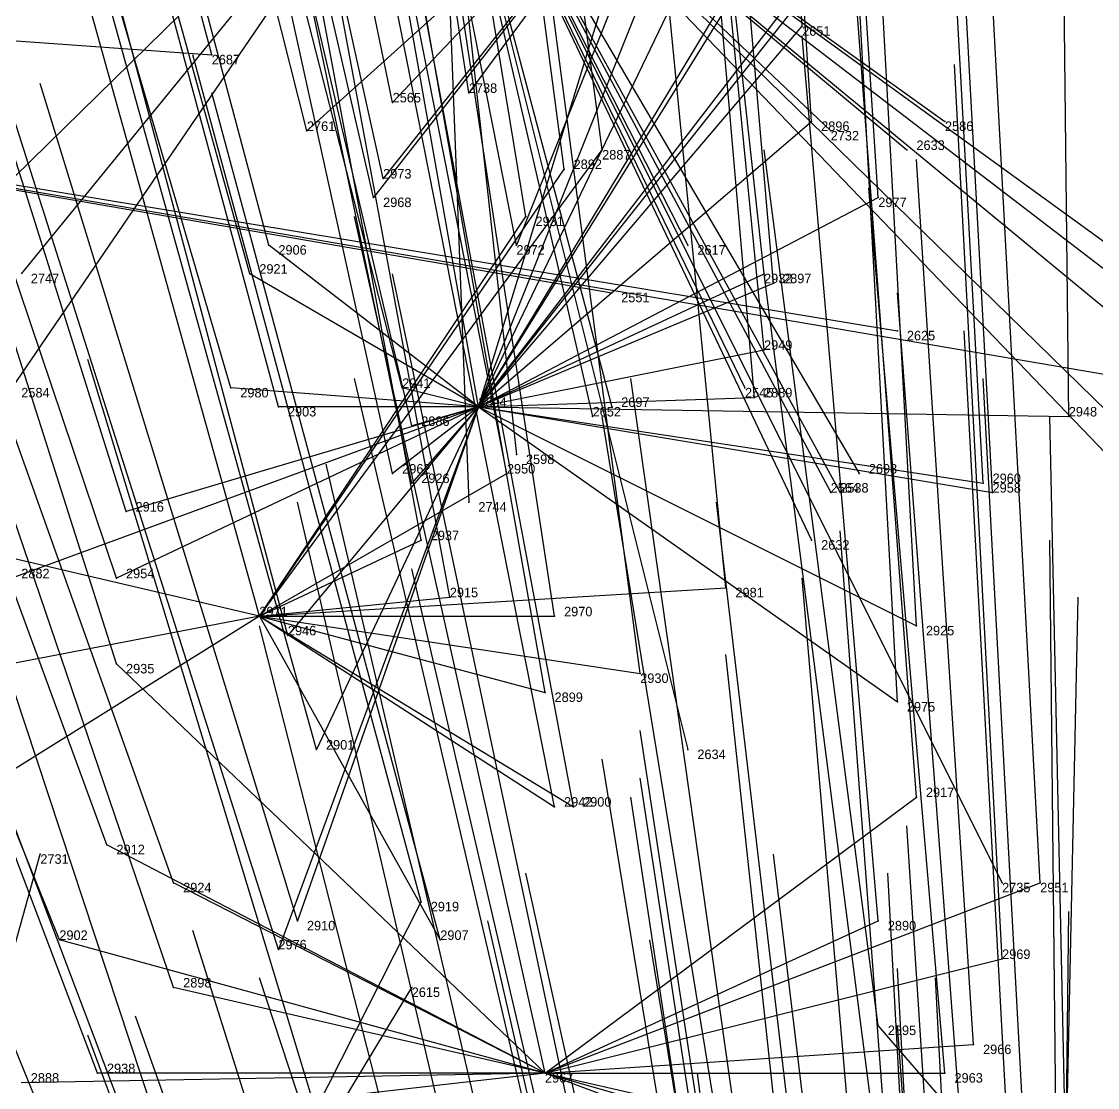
# Model space of a CAD drawing. Extents: x -0.5 to 0.59, y -0.5 to 0.58.
# Drawn here: x -0.112 to 0.001, y 0.2675 to 0.3795 of the extents above; entities that cross this region are included whole.
import ezdxf

# ---------------------------------------------------------------- set-up
doc = ezdxf.new("R2010")
doc.units = 0
for name, color, linetype in [('Clients', 3, 'CONTINUOUS'), ('Facilities', 3, 'CONTINUOUS'), ('Facilities_lines', 3, 'CONTINUOUS'), ('Normals', 1, 'CONTINUOUS'), ('Source_points', 5, 'CONTINUOUS'), ('Text', 3, 'CONTINUOUS')]:
    doc.layers.add(name, color=color, linetype=linetype)

msp = doc.modelspace()

# ---------------------------------------------------------------- linework, layer by layer
at = {"layer": 'Clients', "color": 5}
for p in [(-0.03, 0.379, -0.95), (-0.092, 0.376, -0.967), (-0.065, 0.372, -0.945), (-0.073, 0.371, -0.946), (-0.029, 0.369, -0.925), (-0.015, 0.369, -1.25), (-0.082, 0.368, -0.943), (-0.027, 0.368, -1.25), (-0.051, 0.366, -0.924), (-0.019, 0.366, -1.25), (-0.055, 0.364, -0.921), (-0.074, 0.363, -0.927), (-0.075, 0.361, -0.922), (-0.022, 0.361, -0.904), (-0.059, 0.359, -0.909), (-0.086, 0.356, -0.915), (-0.06, 0.356, -0.903), (-0.042, 0.356, -1.25), (-0.088, 0.353, -0.91), (-0.034, 0.353, -0.886), (-0.033, 0.352, -0.884), (-0.05, 0.351, -1.25), (-0.02, 0.347, -1.25), (-0.034, 0.345, -0.868), (-0.09, 0.341, -0.88), (-0.072, 0.341, -0.871), (-0.036, 0.341, -1.25), (-0.085, 0.339, -0.873), (-0.05, 0.339, -1.25), (-0.035, 0.34, -0.855), (-0.052, 0.338, -1.25), (-0.002, 0.338, -0.845), (-0.071, 0.337, -0.862), (-0.06, 0.334, -1.25), (-0.073, 0.332, -0.851), (-0.061, 0.332, -0.844), (-0.024, 0.332, -1.25), (-0.071, 0.331, -0.847), (-0.027, 0.33, -1.25), (-0.026, 0.33, -1.25), (-0.011, 0.331, -0.828), (-0.01, 0.33, -0.826), (-0.065, 0.329, -1.25), (-0.101, 0.328, -0.858), (-0.07, 0.325, -0.832), (-0.029, 0.325, -1.25), (-0.102, 0.321, -0.843), (-0.038, 0.32, -0.805), (-0.067, 0.319, -0.816), (-0.056, 0.317, -0.805), (-0.018, 0.316, -0.79), (-0.084, 0.315, -0.816), (-0.102, 0.312, -0.82), (-0.047, 0.311, -0.786), (-0.057, 0.309, -0.785), (-0.02, 0.308, -0.771), (-0.081, 0.303, -0.785), (-0.042, 0.303, -1.25), (-0.018, 0.298, -0.748), (-0.056, 0.297, -0.756), (-0.054, 0.297, -0.755), (-0.103, 0.293, -0.776), (-0.11, 0.292, -1.25), (-0.096, 0.289, -0.76), (-0.009, 0.289, -1.25), (-0.005, 0.289, -0.722), (-0.07, 0.287, -0.738), (-0.083, 0.285, -0.741), (-0.022, 0.285, -0.714), (-0.108, 0.283, -0.759), (-0.068, 0.283, -0.728), (-0.085, 0.282, -0.737), (-0.009, 0.281, -0.703), (-0.096, 0.278, -0.735), (-0.071, 0.278, -1.25), (-0.022, 0.274, -0.686), (-0.012, 0.272, -0.68), (-0.104, 0.269, -0.721), (-0.015, 0.269, -0.673)]:
    msp.add_point(p, dxfattribs=at)
at = {"layer": 'Facilities', "color": 3}
for p in [(-0.064, 0.339, -0.863), (-0.087, 0.317, -0.823), (-0.057, 0.269, -0.686)]:
    msp.add_point(p, dxfattribs=at)
at = {"layer": 'Facilities_lines', "color": 3}
for p, q in [((-0.068, 0.407, -1.25), (-0.117, 0.359, -1.25)), ((-0.068, 0.407, -1.25), (-0.113, 0.341, -1.25)), ((-0.068, 0.407, -1.25), (-0.112, 0.353, -1.25)), ((-0.068, 0.407, -1.25), (-0.036, 0.341, -1.25)), ((-0.068, 0.407, -1.25), (-0.042, 0.356, -1.25)), ((-0.068, 0.407, -1.25), (-0.026, 0.33, -1.25)), ((-0.068, 0.407, -1.25), (-0.027, 0.33, -1.25)), ((-0.068, 0.407, -1.25), (-0.06, 0.334, -1.25)), ((-0.068, 0.407, -1.25), (-0.029, 0.325, -1.25)), ((-0.068, 0.407, -1.25), (-0.042, 0.303, -1.25)), ((-0.068, 0.407, -1.25), (-0.052, 0.338, -1.25)), ((-0.068, 0.407, -1.25), (0.041, 0.317, -1.25)), ((-0.068, 0.407, -1.25), (0.024, 0.317, -1.25)), ((-0.068, 0.407, -1.25), (0.025, 0.31, -1.25)), ((-0.068, 0.407, -1.25), (-0.015, 0.369, -1.25)), ((-0.068, 0.407, -1.25), (-0.019, 0.366, -1.25)), ((-0.068, 0.407, -1.25), (0.038, 0.33, -1.25)), ((-0.068, 0.407, -1.25), (0.031, 0.331, -1.25)), ((-0.068, 0.407, -1.25), (-0.05, 0.339, -1.25)), ((-0.068, 0.407, -1.25), (-0.024, 0.332, -1.25)), ((-0.068, 0.407, -1.25), (-0.027, 0.368, -1.25)), ((-0.068, 0.407, -1.25), (-0.009, 0.289, -1.25)), ((-0.068, 0.407, -1.25), (-0.065, 0.329, -1.25)), ((-0.04, 0.406, -1.02), (-0.082, 0.368, -0.943)), ((-0.04, 0.406, -1.02), (-0.075, 0.361, -0.922)), ((-0.04, 0.406, -1.02), (-0.074, 0.363, -0.927)), ((-0.04, 0.406, -1.02), (-0.073, 0.371, -0.946)), ((-0.04, 0.406, -1.02), (-0.065, 0.372, -0.945)), ((-0.04, 0.406, -1.02), (-0.06, 0.356, -0.903)), ((-0.064, 0.339, -0.863), (-0.044, 0.404, -1.015)), ((-0.064, 0.339, -0.863), (-0.04, 0.399, -1.002)), ((-0.064, 0.339, -0.863), (-0.028, 0.397, -0.995)), ((-0.064, 0.339, -0.863), (-0.032, 0.392, -0.984)), ((-0.064, 0.339, -0.863), (-0.04, 0.389, -0.977)), ((-0.064, 0.339, -0.863), (-0.026, 0.387, -0.97)), ((-0.064, 0.339, -0.863), (-0.031, 0.382, -0.959)), ((-0.162, 0.381, -1.034), (-0.092, 0.376, -0.967)), ((-0.064, 0.339, -0.863), (-0.03, 0.379, -0.95)), ((-0.189, 0.375, -1.25), (-0.05, 0.351, -1.25)), ((-0.189, 0.375, -1.25), (0.022, 0.339, -1.25)), ((-0.189, 0.375, -1.25), (-0.02, 0.347, -1.25)), ((-0.064, 0.339, -0.863), (-0.029, 0.369, -0.925)), ((-0.087, 0.317, -0.823), (-0.051, 0.366, -0.924)), ((-0.087, 0.317, -0.823), (-0.055, 0.364, -0.921)), ((-0.064, 0.339, -0.863), (-0.022, 0.361, -0.904)), ((-0.087, 0.317, -0.823), (-0.059, 0.359, -0.909)), ((-0.064, 0.339, -0.863), (-0.086, 0.356, -0.915)), ((-0.064, 0.339, -0.863), (-0.088, 0.353, -0.91)), ((-0.064, 0.339, -0.863), (-0.034, 0.353, -0.886)), ((-0.064, 0.339, -0.863), (-0.033, 0.352, -0.884)), ((-0.064, 0.339, -0.863), (-0.034, 0.345, -0.868)), ((-0.064, 0.339, -0.863), (-0.09, 0.341, -0.88)), ((-0.064, 0.339, -0.863), (-0.072, 0.341, -0.871)), ((-0.064, 0.339, -0.863), (-0.113, 0.321, -0.851)), ((-0.064, 0.339, -0.863), (-0.102, 0.321, -0.843)), ((-0.064, 0.339, -0.863), (-0.101, 0.328, -0.858)), ((-0.064, 0.339, -0.863), (-0.085, 0.339, -0.873)), ((-0.064, 0.339, -0.863), (-0.085, 0.282, -0.737)), ((-0.064, 0.339, -0.863), (-0.084, 0.315, -0.816)), ((-0.064, 0.339, -0.863), (-0.083, 0.285, -0.741)), ((-0.064, 0.339, -0.863), (-0.081, 0.303, -0.785)), ((-0.064, 0.339, -0.863), (-0.073, 0.332, -0.851)), ((-0.064, 0.339, -0.863), (-0.071, 0.337, -0.862)), ((-0.064, 0.339, -0.863), (-0.071, 0.331, -0.847)), ((-0.064, 0.339, -0.863), (-0.035, 0.34, -0.855)), ((-0.064, 0.339, -0.863), (-0.018, 0.316, -0.79)), ((-0.064, 0.339, -0.863), (-0.002, 0.338, -0.845)), ((-0.064, 0.339, -0.863), (-0.01, 0.33, -0.826)), ((-0.064, 0.339, -0.863), (-0.011, 0.331, -0.828)), ((-0.064, 0.339, -0.863), (-0.02, 0.308, -0.771)), ((-0.087, 0.317, -0.823), (-0.151, 0.332, -0.912)), ((-0.087, 0.317, -0.823), (-0.061, 0.332, -0.844)), ((-0.087, 0.317, -0.823), (-0.07, 0.325, -0.832)), ((-0.087, 0.317, -0.823), (-0.038, 0.32, -0.805)), ((-0.087, 0.317, -0.823), (-0.067, 0.319, -0.816)), ((-0.087, 0.317, -0.823), (-0.134, 0.308, -0.84)), ((-0.087, 0.317, -0.823), (-0.119, 0.297, -0.8)), ((-0.087, 0.317, -0.823), (-0.056, 0.317, -0.805)), ((-0.087, 0.317, -0.823), (-0.057, 0.309, -0.785)), ((-0.087, 0.317, -0.823), (-0.054, 0.297, -0.755)), ((-0.087, 0.317, -0.823), (-0.047, 0.311, -0.786)), ((-0.087, 0.317, -0.823), (-0.068, 0.283, -0.728)), ((-0.087, 0.317, -0.823), (-0.056, 0.297, -0.756)), ((-0.057, 0.269, -0.686), (-0.102, 0.312, -0.82)), ((-0.057, 0.269, -0.686), (-0.018, 0.298, -0.748)), ((-0.057, 0.269, -0.686), (-0.103, 0.293, -0.776)), ((-0.151, 0.145, -1.25), (-0.11, 0.292, -1.25)), ((-0.057, 0.269, -0.686), (-0.096, 0.289, -0.76)), ((-0.057, 0.269, -0.686), (-0.005, 0.289, -0.722)), ((-0.106, 0.216, -0.601), (-0.07, 0.287, -0.738)), ((-0.057, 0.269, -0.686), (-0.022, 0.285, -0.714)), ((-0.057, 0.269, -0.686), (-0.108, 0.283, -0.759)), ((-0.057, 0.269, -0.686), (-0.009, 0.281, -0.703)), ((-0.151, 0.145, -1.25), (-0.071, 0.278, -1.25)), ((-0.057, 0.269, -0.686), (-0.096, 0.278, -0.735)), ((0.01, 0.237, -0.592), (-0.022, 0.274, -0.686)), ((-0.057, 0.269, -0.686), (-0.012, 0.272, -0.68)), ((-0.057, 0.269, -0.686), (-0.112, 0.268, -0.727)), ((-0.057, 0.269, -0.686), (-0.104, 0.269, -0.721)), ((-0.057, 0.269, -0.686), (-0.101, 0.264, -0.708)), ((-0.057, 0.269, -0.686), (-0.013, 0.259, -0.648)), ((-0.057, 0.269, -0.686), (-0.015, 0.269, -0.673)), ((-0.057, 0.269, -0.686), (-0.006, 0.25, -0.624)), ((-0.057, 0.269, -0.686), (-0.008, 0.255, -0.637))]:
    msp.add_line(p, q, dxfattribs=at)
at = {"layer": 'Normals', "color": 1}
for p, q in [((-0.03, 0.379, -0.95), (-0.035, 0.471, -0.912)), ((-0.092, 0.376, -0.967), (-0.116, 0.466, -0.931)), ((-0.065, 0.372, -0.945), (-0.079, 0.464, -0.908)), ((-0.073, 0.371, -0.946), (-0.092, 0.462, -0.908)), ((-0.029, 0.369, -0.925), (-0.035, 0.461, -0.887)), ((-0.082, 0.368, -0.943), (-0.105, 0.459, -0.907)), ((-0.051, 0.366, -0.924), (-0.063, 0.458, -0.886)), ((-0.055, 0.364, -0.921), (-0.067, 0.456, -0.884)), ((-0.074, 0.363, -0.927), (-0.094, 0.454, -0.89)), ((-0.075, 0.361, -0.922), (-0.096, 0.452, -0.885)), ((-0.022, 0.361, -0.904), (-0.028, 0.453, -0.866)), ((-0.059, 0.359, -0.909), (-0.074, 0.45, -0.871)), ((-0.06, 0.356, -0.903), (-0.078, 0.447, -0.865)), ((-0.086, 0.356, -0.915), (-0.11, 0.446, -0.879)), ((-0.034, 0.353, -0.886), (-0.044, 0.445, -0.848)), ((-0.088, 0.353, -0.91), (-0.113, 0.443, -0.874)), ((-0.033, 0.352, -0.884), (-0.041, 0.444, -0.845)), ((-0.034, 0.345, -0.868), (-0.043, 0.437, -0.83)), ((-0.035, 0.34, -0.855), (-0.043, 0.432, -0.817)), ((-0.072, 0.341, -0.871), (-0.095, 0.431, -0.834)), ((-0.002, 0.338, -0.845), (-0.003, 0.431, -0.808)), ((-0.09, 0.341, -0.88), (-0.116, 0.43, -0.844)), ((-0.064, 0.339, -0.863), (-0.08, 0.43, -0.825)), ((-0.085, 0.339, -0.873), (-0.109, 0.428, -0.836)), ((-0.071, 0.337, -0.862), (-0.092, 0.427, -0.824)), ((-0.073, 0.332, -0.851), (-0.093, 0.423, -0.813)), ((-0.061, 0.332, -0.844), (-0.079, 0.423, -0.806)), ((-0.011, 0.331, -0.828), (-0.016, 0.423, -0.79)), ((-0.071, 0.331, -0.847), (-0.09, 0.422, -0.81)), ((-0.01, 0.33, -0.826), (-0.015, 0.422, -0.788)), ((-0.101, 0.328, -0.858), (-0.129, 0.417, -0.822)), ((-0.07, 0.325, -0.832), (-0.087, 0.416, -0.794)), ((-0.038, 0.32, -0.805), (-0.047, 0.412, -0.766)), ((-0.067, 0.319, -0.816), (-0.084, 0.411, -0.779)), ((-0.102, 0.321, -0.843), (-0.132, 0.41, -0.806)), ((-0.056, 0.317, -0.805), (-0.07, 0.409, -0.767)), ((-0.018, 0.316, -0.79), (-0.023, 0.408, -0.752)), ((-0.087, 0.317, -0.823), (-0.112, 0.407, -0.786)), ((-0.084, 0.315, -0.816), (-0.108, 0.405, -0.779)), ((-0.047, 0.311, -0.786), (-0.059, 0.402, -0.748)), ((-0.102, 0.312, -0.82), (-0.13, 0.4, -0.783)), ((-0.057, 0.309, -0.785), (-0.073, 0.4, -0.747)), ((-0.02, 0.308, -0.771), (-0.025, 0.4, -0.734)), ((-0.081, 0.303, -0.785), (-0.106, 0.393, -0.747)), ((-0.018, 0.298, -0.748), (-0.025, 0.391, -0.711)), ((-0.056, 0.297, -0.756), (-0.074, 0.388, -0.718)), ((-0.054, 0.297, -0.755), (-0.071, 0.388, -0.717)), ((-0.005, 0.289, -0.722), (-0.01, 0.382, -0.686)), ((-0.103, 0.293, -0.776), (-0.135, 0.38, -0.739)), ((-0.022, 0.285, -0.714), (-0.03, 0.378, -0.678)), ((-0.096, 0.289, -0.76), (-0.127, 0.376, -0.723)), ((-0.07, 0.287, -0.738), (-0.094, 0.376, -0.7)), ((-0.009, 0.281, -0.703), (-0.014, 0.375, -0.668)), ((-0.083, 0.285, -0.741), (-0.11, 0.373, -0.703)), ((-0.068, 0.283, -0.728), (-0.092, 0.372, -0.689)), ((-0.108, 0.283, -0.759), (-0.143, 0.37, -0.722)), ((-0.085, 0.282, -0.737), (-0.113, 0.37, -0.699)), ((-0.015, 0.369, -1.25), (-0.015, 0.369, -1.15)), ((-0.027, 0.368, -1.25), (-0.027, 0.368, -1.15)), ((-0.096, 0.278, -0.735), (-0.126, 0.366, -0.698)), ((-0.022, 0.274, -0.686), (-0.034, 0.366, -0.649)), ((-0.019, 0.366, -1.25), (-0.019, 0.366, -1.15)), ((-0.012, 0.272, -0.68), (-0.018, 0.365, -0.644)), ((-0.015, 0.269, -0.673), (-0.023, 0.362, -0.637)), ((-0.057, 0.269, -0.686), (-0.077, 0.359, -0.648)), ((-0.104, 0.269, -0.721), (-0.137, 0.356, -0.685)), ((-0.042, 0.356, -1.25), (-0.042, 0.356, -1.15)), ((-0.054, 0.263, -0.672), (-0.073, 0.353, -0.633)), ((-0.022, 0.26, -0.653), (-0.034, 0.353, -0.616)), ((-0.101, 0.264, -0.708), (-0.134, 0.351, -0.67)), ((-0.05, 0.351, -1.25), (-0.05, 0.351, -1.15)), ((-0.013, 0.259, -0.648), (-0.02, 0.351, -0.61)), ((-0.02, 0.347, -1.25), (-0.02, 0.347, -1.15)), ((-0.008, 0.255, -0.637), (-0.013, 0.347, -0.6)), ((-0.078, 0.255, -0.667), (-0.105, 0.344, -0.629)), ((-0.056, 0.252, -0.645), (-0.077, 0.342, -0.607)), ((-0.035, 0.25, -0.63), (-0.048, 0.342, -0.593)), ((-0.006, 0.25, -0.624), (-0.011, 0.342, -0.587)), ((-0.036, 0.341, -1.25), (-0.036, 0.341, -1.15)), ((-0.05, 0.339, -1.25), (-0.05, 0.339, -1.15)), ((-0.052, 0.338, -1.25), (-0.052, 0.338, -1.15)), ((-0.036, 0.246, -0.622), (-0.051, 0.338, -0.584)), ((-0.002, 0.246, -0.614), (-0.004, 0.338, -0.577)), ((-0.06, 0.334, -1.25), (-0.06, 0.334, -1.15)), ((-0.059, 0.243, -0.626), (-0.08, 0.333, -0.588)), ((-0.024, 0.332, -1.25), (-0.024, 0.332, -1.15)), ((-0.027, 0.33, -1.25), (-0.027, 0.33, -1.15)), ((-0.026, 0.33, -1.25), (-0.026, 0.33, -1.15)), ((-0.062, 0.239, -0.617), (-0.083, 0.329, -0.578)), ((-0.065, 0.329, -1.25), (-0.065, 0.329, -1.15)), ((-0.028, 0.236, -0.595), (-0.039, 0.329, -0.559)), ((-0.019, 0.233, -0.585), (-0.026, 0.326, -0.547)), ((-0.029, 0.325, -1.25), (-0.029, 0.325, -1.15)), ((-0.003, 0.232, -0.58), (-0.004, 0.325, -0.543)), ((-0.05, 0.232, -0.592), (-0.071, 0.322, -0.555)), ((-0.022, 0.228, -0.573), (-0.03, 0.321, -0.536)), ((-0.003, 0.226, -0.566), (-0.001, 0.319, -0.528)), ((-0.064, 0.226, -0.587), (-0.087, 0.316, -0.55)), ((-0.085, 0.225, -0.602), (-0.114, 0.313, -0.564)), ((-0.028, 0.22, -0.555), (-0.038, 0.313, -0.518)), ((-0.033, 0.213, -0.538), (-0.047, 0.305, -0.501)), ((-0.042, 0.303, -1.25), (-0.042, 0.303, -1.15)), ((-0.036, 0.21, -0.532), (-0.051, 0.302, -0.496)), ((-0.033, 0.208, -0.527), (-0.047, 0.3, -0.489)), ((-0.034, 0.206, -0.522), (-0.048, 0.298, -0.485)), ((-0.088, 0.211, -0.573), (-0.123, 0.297, -0.534)), ((-0.013, 0.203, -0.507), (-0.019, 0.295, -0.469)), ((-0.11, 0.292, -1.25), (-0.11, 0.292, -1.15)), ((-0.022, 0.2, -0.502), (-0.033, 0.292, -0.465)), ((-0.039, 0.199, -0.508), (-0.059, 0.29, -0.472)), ((-0.016, 0.198, -0.497), (-0.021, 0.29, -0.458)), ((-0.009, 0.289, -1.25), (-0.009, 0.289, -1.15)), ((-0.003, 0.194, -0.484), (-0.002, 0.286, -0.447)), ((-0.042, 0.193, -0.494), (-0.063, 0.285, -0.46)), ((-0.066, 0.195, -0.515), (-0.094, 0.284, -0.478)), ((-0.031, 0.191, -0.484), (-0.046, 0.283, -0.448)), ((-0.015, 0.188, -0.471), (-0.02, 0.28, -0.433)), ((-0.058, 0.191, -0.498), (-0.087, 0.279, -0.462)), ((-0.071, 0.278, -1.25), (-0.071, 0.278, -1.15)), ((-0.011, 0.186, -0.467), (-0.016, 0.279, -0.428)), ((-0.069, 0.188, -0.499), (-0.1, 0.275, -0.462)), ((-0.013, 0.182, -0.455), (-0.02, 0.274, -0.417)), ((-0.073, 0.186, -0.499), (-0.105, 0.273, -0.461)), ((-0.029, 0.177, -0.449), (-0.041, 0.269, -0.41))]:
    msp.add_line(p, q, dxfattribs=at)
at = {"layer": 'Source_points', "color": 5}
for p in [(-0.03, 0.379, -0.95), (-0.092, 0.376, -0.967), (-0.065, 0.372, -0.945), (-0.073, 0.371, -0.946), (-0.029, 0.369, -0.925), (-0.015, 0.369, -1.25), (-0.082, 0.368, -0.943), (-0.027, 0.368, -1.25), (-0.051, 0.366, -0.924), (-0.019, 0.366, -1.25), (-0.055, 0.364, -0.921), (-0.074, 0.363, -0.927), (-0.075, 0.361, -0.922), (-0.022, 0.361, -0.904), (-0.059, 0.359, -0.909), (-0.086, 0.356, -0.915), (-0.06, 0.356, -0.903), (-0.042, 0.356, -1.25), (-0.088, 0.353, -0.91), (-0.034, 0.353, -0.886), (-0.033, 0.352, -0.884), (-0.05, 0.351, -1.25), (-0.02, 0.347, -1.25), (-0.034, 0.345, -0.868), (-0.09, 0.341, -0.88), (-0.072, 0.341, -0.871), (-0.036, 0.341, -1.25), (-0.085, 0.339, -0.873), (-0.064, 0.339, -0.863), (-0.05, 0.339, -1.25), (-0.035, 0.34, -0.855), (-0.052, 0.338, -1.25), (-0.002, 0.338, -0.845), (-0.071, 0.337, -0.862), (-0.06, 0.334, -1.25), (-0.073, 0.332, -0.851), (-0.061, 0.332, -0.844), (-0.024, 0.332, -1.25), (-0.071, 0.331, -0.847), (-0.027, 0.33, -1.25), (-0.026, 0.33, -1.25), (-0.011, 0.331, -0.828), (-0.01, 0.33, -0.826), (-0.065, 0.329, -1.25), (-0.101, 0.328, -0.858), (-0.07, 0.325, -0.832), (-0.029, 0.325, -1.25), (-0.102, 0.321, -0.843), (-0.038, 0.32, -0.805), (-0.067, 0.319, -0.816), (-0.087, 0.317, -0.823), (-0.056, 0.317, -0.805), (-0.018, 0.316, -0.79), (-0.084, 0.315, -0.816), (-0.102, 0.312, -0.82), (-0.047, 0.311, -0.786), (-0.057, 0.309, -0.785), (-0.02, 0.308, -0.771), (-0.081, 0.303, -0.785), (-0.042, 0.303, -1.25), (-0.018, 0.298, -0.748), (-0.056, 0.297, -0.756), (-0.054, 0.297, -0.755), (-0.103, 0.293, -0.776), (-0.11, 0.292, -1.25), (-0.096, 0.289, -0.76), (-0.009, 0.289, -1.25), (-0.005, 0.289, -0.722), (-0.07, 0.287, -0.738), (-0.083, 0.285, -0.741), (-0.022, 0.285, -0.714), (-0.108, 0.283, -0.759), (-0.068, 0.283, -0.728), (-0.085, 0.282, -0.737), (-0.009, 0.281, -0.703), (-0.096, 0.278, -0.735), (-0.071, 0.278, -1.25), (-0.022, 0.274, -0.686), (-0.012, 0.272, -0.68), (-0.104, 0.269, -0.721), (-0.057, 0.269, -0.686), (-0.015, 0.269, -0.673)]:
    msp.add_point(p, dxfattribs=at)

# ---------------------------------------------------------------- texts
at = {"layer": 'Text', "color": 3}
for s, p in [('2651', (-0.03, 0.378, -0.95)), ('2687', (-0.092, 0.375, -0.967)), ('2738', (-0.065, 0.372, -0.945)), ('2565', (-0.073, 0.371, -0.946)), ('2761', (-0.082, 0.368, -0.943)), ('2896', (-0.028, 0.368, -0.925)), ('2586', (-0.015, 0.368, -1.25)), ('2732', (-0.027, 0.367, -1.25)), ('2633', (-0.018, 0.366, -1.25)), ('2892', (-0.054, 0.364, -0.921)), ('2887', (-0.051, 0.365, -0.924)), ('2973', (-0.074, 0.363, -0.927)), ('2968', (-0.074, 0.36, -0.922)), ('2977', (-0.022, 0.36, -0.904)), ('2931', (-0.058, 0.358, -0.909)), ('2906', (-0.085, 0.355, -0.915)), ('2972', (-0.06, 0.355, -0.903)), ('2617', (-0.041, 0.355, -1.25)), ('2921', (-0.087, 0.353, -0.91)), ('2747', (-0.111, 0.352, -1.25)), ('2932', (-0.034, 0.352, -0.886)), ('2897', (-0.032, 0.352, -0.884)), ('2551', (-0.049, 0.35, -1.25)), ('2625', (-0.019, 0.346, -1.25)), ('2949', (-0.034, 0.345, -0.868)), ('2941', (-0.072, 0.341, -0.871)), ('2584', (-0.112, 0.34, -1.25)), ('2980', (-0.089, 0.34, -0.88)), ('2545', (-0.036, 0.34, -1.25)), ('2889', (-0.034, 0.34, -0.855)), ('2903', (-0.084, 0.338, -0.873)), ('2894', (-0.064, 0.339, -0.863)), ('2652', (-0.052, 0.338, -1.25)), ('2697', (-0.049, 0.339, -1.25)), ('2948', (-0.002, 0.338, -0.845)), ('2886', (-0.07, 0.337, -0.862)), ('2598', (-0.059, 0.333, -1.25)), ('2962', (-0.072, 0.332, -0.851)), ('2950', (-0.061, 0.332, -0.844)), ('2698', (-0.023, 0.332, -1.25)), ('2926', (-0.07, 0.331, -0.847)), ('2960', (-0.01, 0.331, -0.828)), ('2564', (-0.027, 0.33, -1.25)), ('2538', (-0.026, 0.33, -1.25)), ('2958', (-0.01, 0.33, -0.826)), ('2916', (-0.1, 0.328, -0.858)), ('2744', (-0.064, 0.328, -1.25)), ('2937', (-0.069, 0.325, -0.832)), ('2632', (-0.028, 0.324, -1.25)), ('2882', (-0.112, 0.321, -0.851)), ('2954', (-0.101, 0.321, -0.843)), ('2915', (-0.067, 0.319, -0.816)), ('2981', (-0.037, 0.319, -0.805)), ('2971', (-0.087, 0.317, -0.823)), ('2970', (-0.055, 0.317, -0.805)), ('2946', (-0.084, 0.315, -0.816)), ('2925', (-0.017, 0.315, -0.79)), ('2935', (-0.101, 0.311, -0.82)), ('2930', (-0.047, 0.31, -0.786)), ('2899', (-0.056, 0.308, -0.785)), ('2975', (-0.019, 0.307, -0.771)), ('2901', (-0.08, 0.303, -0.785)), ('2634', (-0.041, 0.302, -1.25)), ('2917', (-0.017, 0.298, -0.748)), ('2942', (-0.055, 0.297, -0.756)), ('2900', (-0.053, 0.297, -0.755)), ('2912', (-0.102, 0.292, -0.776)), ('2731', (-0.11, 0.291, -1.25)), ('2924', (-0.095, 0.288, -0.76)), ('2735', (-0.009, 0.288, -1.25)), ('2951', (-0.005, 0.288, -0.722)), ('2919', (-0.069, 0.286, -0.738)), ('2910', (-0.082, 0.284, -0.741)), ('2890', (-0.021, 0.284, -0.714)), ('2902', (-0.108, 0.283, -0.759)), ('2907', (-0.068, 0.283, -0.728)), ('2976', (-0.085, 0.282, -0.737)), ('2969', (-0.009, 0.281, -0.703)), ('2898', (-0.095, 0.278, -0.735)), ('2615', (-0.071, 0.277, -1.25)), ('2895', (-0.021, 0.273, -0.686)), ('2966', (-0.011, 0.271, -0.68)), ('2888', (-0.111, 0.268, -0.727)), ('2938', (-0.103, 0.269, -0.721)), ('2967', (-0.057, 0.268, -0.686)), ('2963', (-0.014, 0.268, -0.673))]:
    msp.add_text(s, height=0.001, dxfattribs=at).set_placement(p)

doc.saveas('drawing.dxf')
